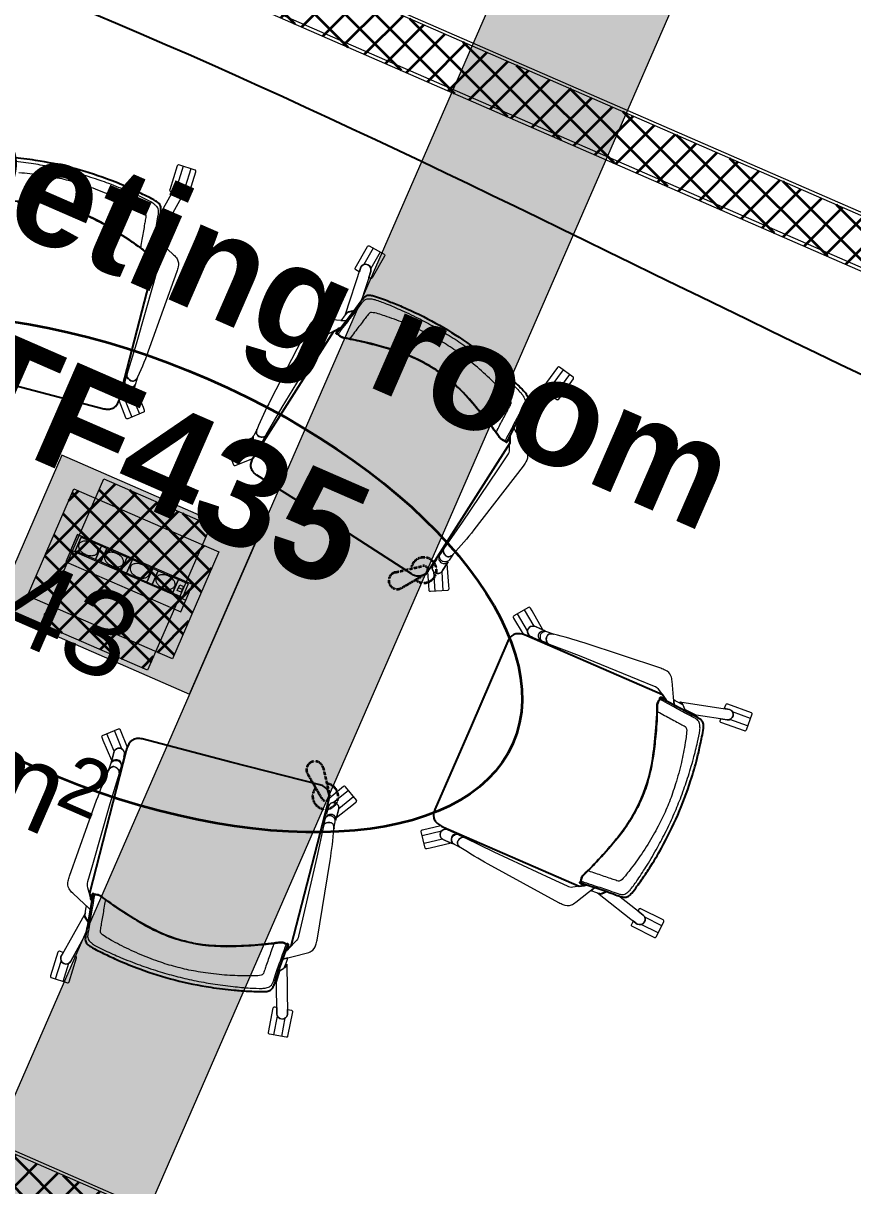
# Model space of a CAD drawing. Header units: millimetres. Extents: x -35034 to 431752, y -71616 to 25069.
# Drawn here: x 35730 to 37682, y -11807 to -9073 of the extents above; entities that cross this region are included whole.
import ezdxf
from ezdxf.enums import TextEntityAlignment as Align

# ---------------------------------------------------------------- set-up
doc = ezdxf.new("R2010")
doc.units = ezdxf.units.MM
doc.header["$MEASUREMENT"] = 0
doc.linetypes.add('DASHED2', pattern=[0.75, 0.5, -0.25])
for name, color, linetype, lineweight in [('A-35-M_FFE_Loose_SIEMENS P2_Pen_No__5', 7, 'Continuous', 25), ('A-35-M_FFE_Loose_SIEMENS P2_Pen_No__7', 7, 'Continuous', 35), ('A-35-M_FFE_Loose_SIEMENS P2_Pen_No__9', 7, 'Continuous', 13), ('A-95-H_Fill_Plan_FloorTrunking_Pen_No__1', 7, 'Continuous', 13), ('A-95-H_Fill_Plan_FloorTrunking_Pen_No__101', 252, 'Continuous', 15), ('A-95-P_Text_1_50_GA_Pen_No__85', 8, 'Continuous', 20), ('New_A-25-M_Wall_Int_Pen_No__1', 7, 'Continuous', 13), ('New_A-25-M_Wall_Int_Pen_No__155', 5, 'Continuous', 35), ('New_A-95-H_Fill_Plan_FloorTrunking_Pen_No__1', 7, 'Continuous', 13), ('New_A-95-H_Fill_Plan_FloorTrunking_Pen_No__155', 5, 'Continuous', 35), ('New_A-95-P_Text_1_50_GA_Pen_No__1', 7, 'Continuous', 13), ('New_A-95-P_Text_1_50_GA_Pen_No__155', 5, 'Continuous', 35), ('New_ArchiCAD Zone Stamps_Pen_No__6', 7, 'Continuous', 35)]:
    doc.layers.add(name, color=color, linetype=linetype, lineweight=lineweight)
doc.layers.add('New_A-25-M_Wall_Int', color=7, linetype='Continuous')
doc.layers.add('New_A-35-M_FFE-Zone', color=7, linetype='Continuous')
doc.layers.add('New_A-35-M_FFE-Zone_Pen_No__74', color=7, linetype='Continuous', lineweight=20, true_color=0x606060)
doc.styles.add('GENERATED_STYLE_2', font='')
doc.styles.add('GENERATED_STYLE_3', font='')
doc.styles.get('GENERATED_STYLE_2').set_extended_font_data('Arial', bold=True)
doc.styles.get('GENERATED_STYLE_3').set_extended_font_data('Arial')
doc.dimstyles.new('GENERATED_STYLE__3', dxfattribs={"dimtxt": 0.18, "dimasz": 182.4, "dimexe": 0.18, "dimexo": 0.0625, "dimgap": 0.09, "dimtad": 0, "dimtih": 1, "dimtoh": 1, "dimdec": 4, "dimzin": 0, "dimdsep": 46, "dimcen": 0.09, "dimadec": 0, "dimazin": 0, "dimtfac": 1, "dimtdec": 4, "dimtmove": 0, "dimatfit": 3, "dimldrblk": 'ARROWHEAD_5', "dimfxl": 1, "dimtolj": 1, "dimtzin": 0, "dimarcsym": 0})
pattern_1 = [(45, (0, 0), (-35.35534, 35.35534), []), (135, (0, 0), (35.35534, 35.35534), [])]

# ---------------------------------------------------------------- blocks, each defined once
blk = doc.blocks.new('Meeting room_INB 3243_23_3', base_point=(35902.3, -10572))
at = {"layer": 'New_A-35-M_FFE-Zone_Pen_No__74', "linetype": 'Continuous'}
for p, q in [((38501.3, -9996.1), (34473.6, -8239.8)), ((33394.3, -10714.7), (37422, -12471))]:
    blk.add_line(p, q, dxfattribs=at)
at = {"layer": 'New_ArchiCAD Zone Stamps_Pen_No__6'}
for tag, height, style, p in [('ROOM_NAME', 250, 'GENERATED_STYLE_2', (35331.4, -9126.7)), ('zoneNameLine2', 250, 'GENERATED_STYLE_2', (35143, -9558.8)), ('ROOM_NUMBER', 200, 'GENERATED_STYLE_3', (34954.6, -9979.5)), ('measuredAreaCode', 200, 'GENERATED_STYLE_3', (34797.6, -10339.6)), ('DUMMY_649', 200, 'GENERATED_STYLE_3', (35105, -10473.7)), ('DUMMY_650', 200, 'GENERATED_STYLE_3', (35575.6, -10678.9)), ('DUMMY_651', 133.3, 'GENERATED_STYLE_3', (35854.9, -10785.4))]:
    blk.add_attdef(tag, text='', height=height, rotation=336.4404, dxfattribs=dict(at, style=style)).set_placement(p, align=Align.TOP_LEFT)
blk = doc.blocks.new('Office North_INB 3242_25_3', base_point=(36860.3, -8081.5))
at = {"layer": 'New_A-35-M_FFE-Zone_Pen_No__74', "linetype": 'Continuous'}
blk.add_line((34521.1, -8130.7), (38548.8, -9886.9), dxfattribs=at)
at = {"layer": 'New_ArchiCAD Zone Stamps_Pen_No__6'}
for tag, height, style, p in [('ROOM_NAME', 250, 'GENERATED_STYLE_2', (36411.6, -6689.4)), ('zoneNameLine2', 250, 'GENERATED_STYLE_2', (36223.2, -7121.6)), ('ROOM_NUMBER', 200, 'GENERATED_STYLE_3', (36034.8, -7542.3)), ('measuredAreaCode', 200, 'GENERATED_STYLE_3', (35877.7, -7902.4)), ('DUMMY_649', 200, 'GENERATED_STYLE_3', (36185.1, -8036.4)), ('DUMMY_650', 200, 'GENERATED_STYLE_3', (36655.8, -8241.7)), ('DUMMY_651', 133.3, 'GENERATED_STYLE_3', (36935.1, -8348.2))]:
    blk.add_attdef(tag, text='', height=height, rotation=336.4404, dxfattribs=dict(at, style=style)).set_placement(p, align=Align.TOP_LEFT)
blk = doc.blocks.new('Wall_73_3', base_point=(38498.3, -10002.9))
at = {"layer": 'New_A-25-M_Wall_Int_Pen_No__155', "linetype": 'Continuous'}
h = blk.add_hatch(dxfattribs=at)
h.set_pattern_fill('Grid_5x5_Diagonal_0003', color=256, style=0, pattern_type=2)
h.set_pattern_definition(pattern_1)
h.paths.add_polyline_path([(34470.5, -8246.6), (38498.3, -10002.9), (38503.3, -9991.4), (38508.1, -9980.4), (38516.9, -9960.2), (38526.9, -9937.3), (38535.9, -9916.7), (38540.7, -9905.7), (38545.9, -9893.8), (34518.1, -8137.5), (34512.9, -8149.4), (34508.1, -8160.4), (34499.1, -8181), (34489.1, -8203.9), (34480.3, -8224.1), (34475.5, -8235.1)])
at = {"layer": 'New_A-25-M_Wall_Int_Pen_No__1', "linetype": 'Continuous', "flags": 128}
for points in [[(38545.9, -9893.8), (34518.1, -8137.5)], [(34470.5, -8246.6), (38498.3, -10002.9)]]:
    blk.add_lwpolyline(points, dxfattribs=at)
blk = doc.blocks.new('Wall_143_3', base_point=(33282.3, -10673.9))
at = {"layer": 'New_A-25-M_Wall_Int_Pen_No__155', "linetype": 'Continuous'}
h = blk.add_hatch(dxfattribs=at)
h.set_pattern_fill('Grid_5x5_Diagonal_0003', color=256, style=0, pattern_type=2)
h.set_pattern_definition(pattern_1)
h.paths.add_polyline_path([(33349, -10818.7), (33343.8, -10830.6), (37371.5, -12586.9), (37376.7, -12574.9), (37381.5, -12563.9), (37390.5, -12543.3), (37400.5, -12520.4), (37409.3, -12500.2), (37414.1, -12489.2), (37419, -12477.8), (33391.3, -10721.5), (33386.3, -10733), (33381.5, -10744), (33372.8, -10764.1), (33362.8, -10787), (33353.8, -10807.7)])
at = {"layer": 'New_A-25-M_Wall_Int_Pen_No__1', "linetype": 'Continuous', "flags": 128}
blk.add_lwpolyline([(37419, -12477.8), (33391.3, -10721.5)], dxfattribs=at)
blk = doc.blocks.new('ARROWHEAD_5')
at = {"color": 0, "linetype": 'Continuous', "lineweight": 0}
blk.add_line((0, 0), (-1, 0), dxfattribs=at)
blk.add_solid([(-1, 0.2679), (0, 0), (-1, -0.2679), (-1, 0.2679)], dxfattribs=at)

msp = doc.modelspace()

# ---------------------------------------------------------------- hatches: boundary and pattern name
at = {"layer": 'A-95-H_Fill_Plan_FloorTrunking_Pen_No__101', "linetype": 'Continuous', "lineweight": 0, "true_color": 0x727272}
for points in [[(35068.8, -14052.6), (34706.7, -13894.7), (37778.1, -6851), (38140.2, -7008.9)], [(36279.1, -10288.8), (35820.8, -10089), (35662.9, -10451), (36121.2, -10650.9)]]:
    msp.add_hatch(color=8, dxfattribs=at).paths.add_polyline_path(points)
at = {"layer": 'New_A-95-H_Fill_Plan_FloorTrunking_Pen_No__155', "linetype": 'Continuous'}
h = msp.add_hatch(dxfattribs=at)
h.set_pattern_fill('Grid_5x5_Diagonal_0003', color=256, style=0, pattern_type=2)
h.set_pattern_definition(pattern_1)
h.paths.add_polyline_path([(35771.4, -10485), (35919.9, -10144.2), (36171.1, -10253.7), (36022.5, -10594.5)])
at = {"layer": 'New_A-95-P_Text_1_50_GA_Pen_No__155', "linetype": 'Continuous'}
h = msp.add_hatch(dxfattribs=at)
h.set_pattern_fill('Grid_5x5_Diagonal_0003', color=256, style=0, pattern_type=2)
h.set_pattern_definition(pattern_1)
h.paths.add_polyline_path([(36081.2, -10567.6), (35740, -10419.2), (35849.3, -10167.9), (36190.2, -10316.2)])

# ---------------------------------------------------------------- linework, layer by layer
at = {"layer": 'A-35-M_FFE_Loose_SIEMENS P2_Pen_No__5', "linetype": 'Continuous', "flags": 128}
for points in [[(35715.7, -9492, -0.032708), (35778.1, -9495.5, -0.03481), (35820.2, -9503.7, -0.03481), (35861, -9516.9, -0.032708), (35917.3, -9544, -0.013226), (35957.3, -9568.1, -0.01685), (36006.4, -9601.7, 0.000557), (36017.6, -9609.9, 0.053494), (36020.8, -9611.8, 0.049201), (36025.6, -9613.4, 0.08929), (36032.8, -9613.7), (36033.8, -9614.4), (36035, -9615.4, 0.08669), (36035.6, -9615.7, 0.201115), (36036.4, -9615.6, 0.077633), (36036.8, -9615.4, 0.064332), (36037.1, -9615, 0.049328), (36038.1, -9612.9), (36041.4, -9604.7, 0.135228), (36038.9, -9599.8, 0.055714), (36039.6, -9600.8, -0.07777), (36040.4, -9602, -0.046442), (36041.4, -9604.7), (36038.4, -9612.2, -0.068414), (36037.2, -9614.7, -0.14086), (36037, -9614.9, -0.266682), (36036.9, -9614.9, -0.195423), (36036.8, -9614.7, -0.079161), (36036.8, -9612.5), (36037.4, -9608.5), (36047.4, -9548.9, -0.02709), (36051.4, -9528.4, 0.049327), (36053.8, -9511.9, 0.092841), (36053.7, -9504.8, 0.149282), (36049.7, -9497.2, 0.062714), (36041.7, -9491.1, 0.017544), (36023.9, -9481.5, 0.001836), (36007.3, -9473.3, 0.009371), (35977.3, -9459.3, 0.016068), (35926, -9438.6, 0.023358), (35843.6, -9412.9, 0.024216), (35759.1, -9395.5, 0.016068), (35704.2, -9388.9, 0.009371)], [(35711.5, -9924.8), (35920.1, -9979.5, 0.011293), (35925.5, -9980.4, 0.042313), (35930, -9980.7, 0.107436), (35940.9, -9978.2, 0.112722), (35948.5, -9972.1, 0.119167), (35957.6, -9952.6), (36044.6, -9615.7), (36041.4, -9604.5), (36038.1, -9613, 0.02453), (36037, -9615.2, -0.299826), (36036, -9615.8, -0.164644), (36035.2, -9615.5), (36032.8, -9613.7, -0.066557), (36025.6, -9613.4, -0.117992), (36017, -9609.5, 0.017493), (35982.2, -9584.5, 0.011779), (35924.7, -9548.1, 0.071772), (35820.2, -9503.7, 0.069523), (35707.3, -9492, 0.011779)]]:
    msp.add_lwpolyline(points, format="xyb", dxfattribs=at)
for points in [[(36746.4, -9805.6, -0.024216), (36816.7, -9855.5, -0.016068), (36859, -9891.1, -0.009371), (36883.2, -9913.7, -0.001836), (36896.5, -9926.6, -0.017544), (36910.5, -9941.3, -0.062714), (36916.1, -9949.6, -0.149282), (36917.6, -9958, -0.092841), (36915.5, -9964.8, -0.049327), (36908.1, -9979.7, 0.02709), (36897.9, -9997.9), (36870, -10051.5), (36868.2, -10055.2, 0.079161), (36867.4, -10057.3, 0.195423), (36867.5, -10057.5, 0.266682), (36867.6, -10057.5, 0.14086), (36867.8, -10057.4, 0.068414), (36869.7, -10055.4), (36875, -10049.2, 0.046442), (36874.9, -10046.3, 0.07777), (36874.5, -10044.9, -0.055714), (36874.1, -10043.7, -0.135228), (36875, -10049.2), (36869.3, -10055.9, -0.049328), (36867.7, -10057.6, -0.064332), (36867.3, -10057.9, -0.077633), (36866.8, -10058.1, -0.201115), (36866, -10057.9, -0.08669), (36865.6, -10057.4), (36864.7, -10056.1), (36864, -10055.1, -0.08929), (36857.3, -10052.5, -0.049201), (36853.2, -10049.5, -0.053494), (36850.7, -10046.8, -0.000557), (36842.6, -10035.5, 0.01685), (36806.4, -9988.3, 0.013226), (36775.7, -9953, 0.032708), (36730.6, -9909.8, 0.03481), (36695.9, -9884.6, 0.03481), (36658.4, -9863.8, 0.032708), (36600.3, -9841.1, 0.013226), (36555.4, -9828.2, 0.01685), (36497.3, -9815.2, -0.000557), (36483.7, -9812.6, -0.053494), (36480.1, -9811.5, -0.049201), (36475.7, -9809.1, -0.08929), (36470.6, -9804.1), (36469.3, -9803.8), (36467.8, -9803.6, -0.08669), (36467.2, -9803.4, -0.201115), (36466.6, -9802.7, -0.077633), (36466.6, -9802.3, -0.064332), (36466.6, -9801.8, -0.049328), (36467.5, -9799.6), (36471.3, -9791.6, -0.135228), (36476.6, -9790.1, -0.055714), (36475.3, -9790.3, 0.07777), (36473.9, -9790.5, 0.046442), (36471.3, -9791.6), (36467.8, -9799, 0.068414), (36466.8, -9801.6, 0.14086), (36466.8, -9801.9, 0.266682), (36466.9, -9801.9, 0.195423), (36467.1, -9801.9, 0.079161), (36468.7, -9800.3), (36471.2, -9797.2), (36508, -9749.2, 0.02709), (36520.3, -9732.3, -0.049327), (36530.7, -9719.3, -0.092841), (36535.9, -9714.5, -0.149282), (36544.2, -9712.3, -0.062714), (36554.1, -9714, -0.017544), (36573.3, -9720.4, -0.001836), (36590.6, -9727, -0.009371), (36621.3, -9739.5, -0.016068), (36671.4, -9762.8, -0.023358)], [(36695.9, -9884.6, -0.069523), (36781.5, -9959.2, -0.011779), (36824.9, -10011.6, -0.017493), (36850.3, -10046.2, 0.117992), (36857.3, -10052.5, 0.066588), (36864, -10055.1), (36865.7, -10057.6, 0.164644), (36866.4, -10058.1, 0.299826), (36867.5, -10057.8, -0.02453), (36869.2, -10056.1), (36875, -10049), (36874.6, -10060.6), (36687.4, -10354, -0.119167), (36672.7, -10369.7, -0.112722), (36663.6, -10373.1, -0.107436), (36652.4, -10372.2, -0.042313), (36648.3, -10370.5, -0.011293), (36643.4, -10367.9), (36462.1, -10251.2), (36279.8, -10135.9, -0.011293), (36275.4, -10132.6, -0.042313), (36272.2, -10129.6, -0.107436), (36266.6, -10119.8, -0.112722), (36265.8, -10110.2, -0.119167), (36273.9, -10090.2), (36461, -9796.8), (36471.4, -9791.6), (36467.4, -9799.8, -0.02453), (36466.6, -9802, 0.299826), (36466.8, -9803.2, 0.164644), (36467.6, -9803.6), (36470.6, -9804.1, 0.066557), (36475.7, -9809.1, 0.117992), (36484.4, -9812.8, -0.017493), (36526.5, -9821.2, -0.011779), (36592.3, -9838.5, -0.071772)], [(37183.8, -10897.8, 0.069523), (37213.1, -10788.1, 0.011779), (37219.8, -10720.4, 0.017493), (37221.6, -10677.6, -0.117992), (37223.8, -10668.4, -0.066588), (37228, -10662.5), (37228, -10659.5, -0.164644), (37228.3, -10658.7, -0.299826), (37229.4, -10658.3, 0.02453), (37231.7, -10658.7), (37240.5, -10661.4), (37233.7, -10652), (36914.6, -10513.2, 0.119167), (36893.6, -10508.4, 0.112722), (36884.1, -10510.7, 0.107436), (36875.4, -10517.7, 0.042313), (36872.9, -10521.4, 0.011293), (36870.3, -10526.2), (36785, -10724.3), (36698.3, -10921.7, 0.011293), (36696.5, -10927, 0.042313), (36695.5, -10931.3, 0.107436), (36696.3, -10942.5, 0.112722), (36701.1, -10950.9, 0.119167), (36718.9, -10963), (37038, -11101.8), (37049.5, -11100.4), (37041.7, -11095.8, 0.02453), (37039.7, -11094.4, -0.299826), (37039.2, -11093.3, -0.164644), (37039.7, -11092.6), (37041.9, -11090.5, -0.066557), (37043.3, -11083.4, -0.117992), (37048.5, -11075.5, 0.017493), (37078.7, -11045, 0.011779), (37123.6, -10994, 0.071772)], [(37269.8, -10935.2, 0.024216), (37300.2, -10854.4, 0.016068), (37315.5, -10801.3, 0.009371), (37322.9, -10769, 0.001836), (37326.7, -10750.9, 0.017544), (37330.1, -10730.9, 0.062714), (37330.1, -10720.9, 0.149282), (37326.7, -10713, 0.092841), (37321.1, -10708.6, 0.049327), (37306.6, -10700.4, -0.02709), (37288, -10690.9), (37234.9, -10662.1), (37231.4, -10660.1, -0.079161), (37229.6, -10658.7, -0.195423), (37229.5, -10658.6, -0.266682), (37229.6, -10658.5, -0.14086), (37229.8, -10658.4, -0.068414), (37232.6, -10659), (37240.4, -10661.3, -0.046442), (37241.9, -10663.7, -0.07777), (37242.4, -10665.1, 0.055714), (37242.7, -10666.3, 0.135228), (37240.4, -10661.3), (37231.9, -10658.8, 0.049328), (37229.6, -10658.3, 0.064332), (37229.1, -10658.3, 0.077633), (37228.7, -10658.4, 0.201115), (37228.1, -10659.1, 0.08669), (37228, -10659.7), (37228, -10661.2), (37228, -10662.5, 0.08929), (37223.8, -10668.4, 0.049201), (37222.1, -10673.1, 0.053494), (37221.6, -10676.8, 0.000557), (37221.2, -10690.7, -0.01685), (37217.5, -10750.1, -0.013226), (37211.8, -10796.4, -0.032708), (37198.5, -10857.5, -0.03481), (37183.8, -10897.8, -0.03481), (37164.4, -10936, -0.032708), (37128.8, -10987.3, -0.013226), (37098.8, -11023.1, -0.01685), (37057.8, -11066.3, 0.000557), (37048, -11076.1, 0.053494), (37045.6, -11078.9, 0.049201), (37043.3, -11083.4, 0.08929), (37041.9, -11090.5), (37040.9, -11091.4), (37039.8, -11092.4, 0.08669), (37039.4, -11092.9, 0.201115), (37039.3, -11093.8, 0.077633), (37039.5, -11094.2, 0.064332), (37039.9, -11094.6, 0.049328), (37041.8, -11095.9), (37049.4, -11100.4, 0.135228), (37054.7, -11098.6, 0.055714), (37053.5, -11099.2, -0.07777), (37052.2, -11099.8, -0.046442), (37049.4, -11100.4), (37042.4, -11096.2, -0.068414), (37040.1, -11094.6, -0.14086), (37040, -11094.4, -0.266682), (37040, -11094.3, -0.195423), (37040.2, -11094.2, -0.079161), (37042.4, -11094.6), (37046.3, -11095.8), (37103.6, -11115, -0.02709), (37123.2, -11122.2, 0.049327), (37139.1, -11127.2, 0.092841), (37146.1, -11128.2, 0.149282), (37154.2, -11125.4, 0.062714), (37161.5, -11118.5, 0.017544), (37173.8, -11102.4, 0.001836), (37184.5, -11087.3, 0.009371), (37203, -11059.8, 0.016068), (37231.5, -11012.5, 0.023358)], [(36110.1, -11231.7, 0.069523), (36222.9, -11243.4, 0.011779), (36290.8, -11239.4, 0.017493), (36333.4, -11234.4, -0.117992), (36342.9, -11235.2, -0.066588), (36349.3, -11238.4), (36352.3, -11237.9, -0.164644), (36353.2, -11238.1, -0.299826), (36353.7, -11239.1, 0.02453), (36353.6, -11241.5), (36352.4, -11250.5), (36360.6, -11242.3), (36447.6, -10905.4, 0.119167), (36449, -10883.9, 0.112722), (36445.3, -10875, 0.107436), (36437, -10867.4, 0.042313), (36433, -10865.6, 0.011293), (36427.8, -10863.7), (36218.8, -10810.6), (36010.2, -10755.9, 0.011293), (36004.7, -10755, 0.042313), (36000.3, -10754.7, 0.107436), (35989.4, -10757.3, 0.112722), (35981.8, -10763.3, 0.119167), (35972.6, -10782.8), (35885.6, -11119.7), (35888.9, -11130.9), (35892.2, -11122.4, 0.02453), (35893.3, -11120.2, -0.299826), (35894.2, -11119.6, -0.164644), (35895, -11119.9), (35897.4, -11121.7, -0.066557), (35904.6, -11122.1, -0.117992), (35913.3, -11125.9, 0.017493), (35948.1, -11151, 0.011779), (36005.6, -11187.3, 0.071772)], [(36086.6, -11322.5, 0.024216), (36171.2, -11339.9, 0.016068), (36226, -11346.6, 0.009371), (36259, -11348.9, 0.001836), (36277.5, -11349.8, 0.017544), (36297.8, -11349.9, 0.062714), (36307.7, -11348.4, 0.149282), (36314.9, -11343.8, 0.092841), (36318.4, -11337.6, 0.049327), (36324.3, -11322, -0.02709), (36330.7, -11302.2), (36350.8, -11245.2), (36352.3, -11241.4, -0.079161), (36353.3, -11239.4, -0.195423), (36353.5, -11239.3, -0.266682), (36353.5, -11239.3, -0.14086), (36353.6, -11239.6, -0.068414), (36353.5, -11242.4), (36352.5, -11250.4, -0.046442), (36350.3, -11252.3, -0.07777), (36349, -11253, 0.055714), (36347.9, -11253.5, 0.135228), (36352.5, -11250.4), (36353.6, -11241.7, 0.049328), (36353.7, -11239.4, 0.064332), (36353.6, -11238.8, 0.077633), (36353.5, -11238.4, 0.201115), (36352.7, -11238, 0.08669), (36352.1, -11238), (36350.6, -11238.2), (36349.3, -11238.4, 0.08929), (36342.9, -11235.2, 0.049201), (36337.9, -11234.3, 0.053494), (36334.2, -11234.3, 0.000557), (36320.4, -11236.1, -0.01685), (36261.2, -11241.8, -0.013226), (36214.5, -11243.4, -0.032708), (36152.2, -11239.9, -0.03481), (36110, -11231.7, -0.03481), (36069.2, -11218.5, -0.032708), (36013, -11191.4, -0.013226), (35972.9, -11167.4, -0.01685), (35923.8, -11133.7, 0.000557), (35912.6, -11125.5, 0.053494), (35909.4, -11123.7, 0.049201), (35904.6, -11122.1, 0.08929), (35897.4, -11121.7), (35896.4, -11121), (35895.2, -11120, 0.08669), (35894.6, -11119.7, 0.201115), (35893.8, -11119.8, 0.077633), (35893.4, -11120, 0.064332), (35893.1, -11120.4, 0.049328), (35892.1, -11122.5), (35888.8, -11130.7, 0.135228), (35891.4, -11135.7, 0.055714), (35890.6, -11134.6, -0.07777), (35889.8, -11133.5, -0.046442), (35888.8, -11130.7), (35891.9, -11123.2, -0.068414), (35893.1, -11120.7, -0.14086), (35893.3, -11120.5, -0.266682), (35893.4, -11120.5, -0.195423), (35893.5, -11120.7, -0.079161), (35893.4, -11122.9), (35892.8, -11126.9), (35882.9, -11186.6, -0.02709), (35878.9, -11207, 0.049327), (35876.4, -11223.5, 0.092841), (35876.5, -11230.6, 0.149282), (35880.6, -11238.2, 0.062714), (35888.5, -11244.3, 0.017544), (35906.4, -11253.9, 0.001836), (35923, -11262.1, 0.009371), (35953, -11276.1, 0.016068), (36004.2, -11296.8, 0.023358)]]:
    msp.add_lwpolyline(points, format="xyb", close=True, dxfattribs=at)
at = {"layer": 'A-35-M_FFE_Loose_SIEMENS P2_Pen_No__7', "linetype": 'DASHED2'}
for p, q in [((36605.5, -10364.1), (36670, -10349.3)), ((36619.9, -10400.9), (36677.3, -10367.7)), ((36435.9, -10824.1), (36450.7, -10888.7)), ((36399.1, -10838.6), (36432.3, -10895.9))]:
    msp.add_line(p, q, dxfattribs=at)
for centre, radius, start, end in [((36672.3, -10359), 30, 229.5491, 173.4393), ((36672.3, -10359), 10, 300.0778, 102.9105), ((36609.9, -10383.6), 20, 102.9105, 300.0778), ((36416.4, -10828.6), 20, 12.9105, 210.0778), ((36440.9, -10890.9), 30, 139.5491, 83.4393), ((36440.9, -10890.9), 10, 210.0778, 12.9105)]:
    msp.add_arc(centre, radius, start, end, dxfattribs=at)
at = {"layer": 'A-35-M_FFE_Loose_SIEMENS P2_Pen_No__7', "linetype": 'Continuous'}
msp.add_ellipse((35965.1, -10367.7), major_axis=(917, -398.8), ratio=0.5, dxfattribs=at)
at = {"layer": 'A-35-M_FFE_Loose_SIEMENS P2_Pen_No__9', "linetype": 'Continuous'}
for p, q in [((36106.2, -9409.4), (36092.7, -9452.1)), ((36124.2, -9415.1), (36110.8, -9457.3)), ((36553.5, -9601.8), (36531.7, -9640.4)), ((36569.9, -9611.1), (36547.9, -9650.1)), ((36999.9, -9887.7), (36973.5, -9923.9)), ((37015.1, -9898.8), (36989.1, -9934.6)), ((36080.5, -10415.5), (35874.2, -10325.8)), ((36104.5, -10404.2), (36095.4, -10400.2)), ((37434.2, -10725.4), (37392.1, -10710.1)), ((37440.6, -10707.7), (37399, -10692.5)), ((37232.1, -11195), (37192.1, -11175)), ((37223.6, -11211.9), (37184, -11192.1)), ((35806.1, -11320.3), (35819.4, -11278.1)), ((35824.1, -11326), (35837.6, -11283.3)), ((36319.5, -11451.9), (36328, -11408)), ((36338.1, -11455.5), (36346.5, -11412))]:
    msp.add_line(p, q, dxfattribs=at)
at = {"layer": 'A-35-M_FFE_Loose_SIEMENS P2_Pen_No__9', "linetype": 'Continuous', "flags": 128}
for points in [[(36032.8, -9613.7, -0.172835), (36032.7, -9613.5, -0.029065), (36032.7, -9613.1, -0.028333), (36032.8, -9611.6, -0.004116), (36033.2, -9608.8, -0.006979), (36033.7, -9606.1, 0.006601), (36037.8, -9581.9, -0.005565), (36044.1, -9543.5, -0.006061), (36048, -9523, 0.052886), (36048.7, -9515.3, 0.072565), (36047.8, -9509.5, 0.118748), (36045, -9504.9, 0.009096), (36040.6, -9500.5, 0.060387), (36033.1, -9495, 0.021653), (36008, -9482, 0.008324), (35971.2, -9465.8, 0.012117), (35926.1, -9448.1, 0.005624), (35906.2, -9441.1, 0.00647), (35883.2, -9433.6, 0.012425), (35841.4, -9421.7, 0.012425), (35799, -9411.8, 0.00647), (35775.3, -9407.3, 0.005624), (35754.4, -9403.8, 0.012117), (35706.4, -9397.4, 0.008324)], [(35720.1, -9424, -0.019355), (35771.3, -9429.4, -0.009359), (35794.6, -9433.2, -0.023709), (35836, -9442.3, -0.023709), (35876.7, -9454.4, -0.009359), (35899, -9462.3, -0.019355), (35946.4, -9482.4, -0.013331), (35989.2, -9504.1, -0.007617), (36003.4, -9511.9, -0.062927), (36016.3, -9521.4, -0.111008), (36018.4, -9524.9, -0.067552), (36018.6, -9527.1, -0.043839), (36017.7, -9533, 0.001817), (36015.6, -9545, -0.000154), (36010.1, -9577.5, -0.000048), (36007.1, -9595.1, 0.022338), (36006.3, -9600.7, 0.096148), (36006.4, -9601.7, -0.029977), (36007.5, -9602.5)], [(36470.6, -9804.1, 0.172835), (36470.7, -9804, 0.029065), (36471, -9803.8, 0.028333), (36472.1, -9802.6, 0.004116), (36473.8, -9800.4, 0.006979), (36475.5, -9798.2, -0.006601), (36490.4, -9778.8, 0.005565), (36514.1, -9748, 0.006061), (36526.5, -9731.1, -0.052886), (36531.6, -9725.4, -0.072565), (36536.5, -9722.1, -0.118748), (36541.8, -9720.9, -0.009096), (36548.1, -9721.2, -0.060387), (36557.2, -9722.9, -0.021653), (36583.7, -9732.4, -0.008324), (36620.7, -9748.3, -0.012117), (36664.4, -9769.2, -0.005624), (36683.1, -9779, -0.00647), (36704.3, -9790.7, -0.012425), (36741.5, -9813.2, -0.012425), (36777.6, -9837.5, -0.00647), (36797.1, -9851.7, -0.005624), (36813.9, -9864.6, -0.012117), (36851.2, -9895.4, -0.008324), (36881.2, -9922.2, -0.021653), (36901.1, -9942.3, -0.060387), (36906.4, -9949.8, -0.009096), (36909.3, -9955.4, -0.118748), (36910.5, -9960.7, -0.072565), (36909.6, -9966.5, -0.052886), (36906.5, -9973.6, 0.006061), (36896.5, -9991.9, 0.005565), (36878.5, -10026.4, -0.006601), (36867.2, -10048.1, 0.006979), (36865.9, -10050.6, 0.004116), (36864.7, -10053.1, 0.028333), (36864.1, -10054.5, 0.029065), (36864, -10054.9, 0.172835), (36864, -10055.1)], [(36843.4, -10036.6, 0.029977), (36842.6, -10035.5, -0.096148), (36842.8, -10034.6, -0.022338), (36845.3, -10029.5, 0.000048), (36853.6, -10013.7, 0.000154), (36869, -9984.5, -0.001817), (36874.6, -9973.7, 0.043839), (36877.3, -9968.3, 0.067552), (36877.8, -9966.2, 0.111008), (36877, -9962.2, 0.062927), (36867.5, -9949.2, 0.007617), (36856.5, -9937.3, 0.013331), (36822.5, -9903.4, 0.019355), (36783.7, -9869.7, 0.009359), (36765, -9855.2, 0.023709), (36730, -9831.2, 0.023709), (36693.5, -9809.6, 0.009359), (36672.5, -9798.8, 0.019355), (36625.5, -9777.7, 0.013331), (36580.5, -9761.2, 0.007617), (36565, -9756.2, 0.062927), (36549.3, -9753.2, 0.111008), (36545.3, -9754.1, 0.067552), (36543.6, -9755.4, 0.043839), (36539.8, -9760.1, -0.001817), (36532.5, -9769.8, 0.000154), (36512.4, -9796, 0.000048), (36501.6, -9810.2, -0.022338), (36498, -9814.6, -0.096148), (36497.3, -9815.2, 0.029977), (36496, -9814.9)], [(37041.9, -11090.5, -0.172835), (37042.1, -11090.4, -0.029065), (37042.4, -11090.5, -0.028333), (37043.9, -11090.8, -0.004116), (37046.6, -11091.7, -0.006979), (37049.2, -11092.6, 0.006601), (37072.5, -11100.3, -0.005565), (37109.3, -11112.6, -0.006061), (37129, -11119.7, 0.052886), (37136.5, -11121.6, 0.072565), (37142.4, -11121.6, 0.118748), (37147.4, -11119.6, 0.009096), (37152.4, -11115.9, 0.060387), (37159, -11109.4, 0.021653), (37175.8, -11086.7, 0.008324), (37197.6, -11052.8, 0.012117), (37222.1, -11011.1, 0.005624), (37232.2, -10992.5, 0.00647), (37243.2, -10971, 0.012425), (37261.5, -10931.5, 0.012425), (37277.9, -10891.3, 0.00647), (37286.1, -10868.5, 0.005624), (37292.9, -10848.5, 0.012117), (37306.6, -10802.1, 0.008324), (37316.5, -10763.1, 0.021653), (37321.8, -10735.3, 0.060387), (37322, -10726.1, 0.009096), (37321.3, -10719.9, 0.118748), (37319.3, -10714.8, 0.072565), (37315.3, -10710.5, 0.052886), (37308.8, -10706.3, -0.006061), (37290.2, -10696.8, -0.005565), (37256.1, -10678.2, 0.006601), (37234.6, -10666.5, -0.006979), (37232.1, -10665.1, -0.004116), (37229.7, -10663.8, -0.028333), (37228.4, -10662.9, -0.029065), (37228.1, -10662.7, -0.172835), (37228, -10662.5)], [(37221.2, -10689.4, -0.029977), (37221.2, -10690.7, 0.096148), (37221.9, -10691.3, 0.022338), (37226.8, -10694.1, -0.000048), (37242.5, -10702.6, -0.000154), (37271.6, -10718.3, 0.001817), (37282.3, -10724.1, -0.043839), (37287.5, -10727, -0.067552), (37289, -10728.5, -0.111008), (37290.6, -10732.3, -0.062927), (37290, -10748.3, -0.007617), (37287.6, -10764.3, -0.013331), (37278.3, -10811.4, -0.019355), (37264.9, -10861.2, -0.009359), (37257.5, -10883.6, -0.023709), (37242, -10923, -0.023709), (37223.7, -10961.3, -0.009359), (37212.3, -10982, -0.019355), (37185.1, -11025.7, -0.013331), (37157, -11064.6, -0.007617), (37146.9, -11077.4, -0.062927), (37135.6, -11088.7, -0.111008), (37131.8, -11090.1, -0.067552), (37129.6, -11090.1, -0.043839), (37123.9, -11088.2, 0.001817), (37112.4, -11084.3, -0.000154), (37081.1, -11073.7, -0.000048), (37064.2, -11068, 0.022338), (37058.8, -11066.4, 0.096148), (37057.8, -11066.3, -0.029977), (37056.9, -11067.2)], [(35897.4, -11121.7, -0.172835), (35897.5, -11121.9, -0.029065), (35897.5, -11122.3, -0.028333), (35897.4, -11123.8, -0.004116), (35897, -11126.6, -0.006979), (35896.5, -11129.4, 0.006601), (35892.5, -11153.5, -0.005565), (35886.2, -11191.9, -0.006061), (35882.3, -11212.4, 0.052886), (35881.5, -11220.1, 0.072565), (35882.5, -11225.9, 0.118748), (35885.2, -11230.6, 0.009096), (35889.7, -11234.9, 0.060387), (35897.1, -11240.5, 0.021653), (35922.2, -11253.4, 0.008324), (35959.1, -11269.6, 0.012117), (36004.1, -11287.3, 0.005624), (36024, -11294.3, 0.00647), (36047, -11301.8, 0.012425), (36088.9, -11313.7, 0.012425), (36131.2, -11323.6, 0.00647), (36155, -11328.2, 0.005624), (36175.8, -11331.7, 0.012117), (36223.8, -11338, 0.008324), (36263.9, -11341.6, 0.021653), (36292.1, -11342.4, 0.060387), (36301.3, -11341.2, 0.009096), (36307.3, -11339.5, 0.118748), (36312, -11336.8, 0.072565), (36315.6, -11332.1, 0.052886), (36318.7, -11325.1, -0.006061), (36325.2, -11305.2, -0.005565), (36338.3, -11268.6, 0.006601), (36346.4, -11245.5, -0.006979), (36347.4, -11242.8, -0.004116), (36348.3, -11240.3, -0.028333), (36349, -11238.8, -0.029065), (36349.2, -11238.5, -0.172835), (36349.3, -11238.4)], [(36321.7, -11235.9, -0.029977), (36320.4, -11236.1, 0.096148), (36319.9, -11236.9, 0.022338), (36317.9, -11242.2, -0.000048), (36312, -11259, -0.000154), (36301.1, -11290.2, 0.001817), (36297.1, -11301.7, -0.043839), (36295, -11307.3, -0.067552), (36293.7, -11309, -0.111008), (36290.2, -11311.2, -0.062927), (36274.3, -11313.2, -0.007617), (36258.1, -11313.2, -0.013331), (36210.1, -11311.5, -0.019355), (36158.9, -11306, -0.009359), (36135.6, -11302.2, -0.023709), (36094.2, -11293.1, -0.023709), (36053.5, -11281, -0.009359), (36031.3, -11273.1, -0.019355), (35983.9, -11253, -0.013331), (35941, -11231.4, -0.007617), (35926.9, -11223.5, -0.062927), (35913.9, -11214, -0.111008), (35911.9, -11210.5, -0.067552), (35911.6, -11208.3, -0.043839), (35912.5, -11202.4, 0.001817), (35914.6, -11190.4, -0.000154), (35920.1, -11157.9, -0.000048), (35923.1, -11140.3, 0.022338), (35923.9, -11134.7, 0.096148), (35923.8, -11133.7, -0.029977), (35922.8, -11132.9)]]:
    msp.add_lwpolyline(points, format="xyb", dxfattribs=at)
for points in [[(36106.1, -9477.6), (36114.7, -9480.3, 0.435017), (36118.6, -9478.1), (36136.3, -9422.1, 0.414214), (36134.3, -9418.3), (36096.2, -9406.3, 0.414214), (36092.4, -9408.2), (36074.6, -9464.5, 0.414214), (36076.6, -9468.2), (36081.2, -9469.7), (36088.4, -9456.6, -0.917674), (36111.3, -9466.8), (36105.6, -9477.2)], [(36053.9, -9570.3), (36111.3, -9466.8, 0.92197), (36088.4, -9456.7), (36052.6, -9521.1), (36046.9, -9550.4), (36053.9, -9561.5, -0.207366), (36054.5, -9565.3), (36054, -9569.5)], [(36042.4, -9578.5), (36083.8, -9617.2, -0.081341), (36092.1, -9627.3, -0.203002), (36094.4, -9645.8, 0.007358), (36091.5, -9656.9), (36027.4, -9835.6, -0.018845), (35999.3, -9905.1, -0.093152), (35994.7, -9911.6, -0.300736), (35983.9, -9913.8, -0.150564), (35975.5, -9906.9, -0.24245), (35974.7, -9898.5), (35996.4, -9826.8), (36037.2, -9683.5), (36048.6, -9643.4, 0.198938), (36048.8, -9630.2), (36042.5, -9608.6), (36040.5, -9602, 0.153101), (36038.9, -9599.8, 0.000314)], [(36520.1, -9657.6), (36512.3, -9653.2, -0.435017), (36511.2, -9648.9), (36540.1, -9597.7, -0.414214), (36544.2, -9596.6), (36579.1, -9616.3, -0.414214), (36580.2, -9620.4), (36551.2, -9671.7, -0.414214), (36547.1, -9672.9), (36542.9, -9670.5), (36547.5, -9656.3, 0.917674), (36524.4, -9646.5), (36520.8, -9657.7)], [(36487.8, -9759.1), (36524.4, -9646.5, -0.92197), (36547.5, -9656.4), (36524.7, -9726.4), (36507.2, -9750.6), (36494.3, -9753, 0.207366), (36491.1, -9755.2), (36488.4, -9758.4)], [(36489.7, -9773.1), (36433.2, -9769.2, 0.081341), (36420.1, -9770, 0.203002), (36405, -9780.9, -0.007358), (36398.9, -9790.6), (36311.9, -9959.3, 0.018845), (36280.2, -10027.3, 0.093152), (36278.5, -10035.1, 0.300736), (36284.4, -10044.5, 0.150564), (36295.1, -10045.9, 0.24245), (36301.9, -10040.8), (36339.4, -9976), (36416.5, -9848.5), (36438, -9812.8, -0.198938), (36447.5, -9803.6), (36467.6, -9793.5), (36473.8, -9790.5, -0.153101), (36476.6, -9790.1, -0.000314)], [(36978.2, -9952.3), (36985.5, -9957.6, 0.435017), (36989.8, -9956.8), (37024.4, -9909.3, 0.414214), (37023.7, -9905.1), (36991.4, -9881.5, 0.414214), (36987.2, -9882.2), (36952.5, -9929.9, 0.414214), (36953.1, -9934.1), (36957, -9936.9), (36968.1, -9926.8, -0.917674), (36986.5, -9943.8), (36977.8, -9951.8)], [(35993.5, -9923.1), (35986.6, -9949.8, -0.898737), (35962.1, -9943.5), (35966.9, -9924.9), (35965.1, -9923.6), (35970.9, -9900.6), (35973.4, -9902.4), (35969.4, -9915.1, 0.418822), (35978.9, -9930.7, 0.336613), (35993.4, -9923.1, 0.09455)], [(35999.2, -9905.2), (35994, -9921, -0.20576), (35988.4, -9927.3, -0.103527), (35981.8, -9928.9, -0.163663), (35975.5, -9927, -0.143284), (35969.7, -9919.6, -0.17954), (35969.6, -9914.7, 0.015555), (35974.3, -9899.5, 0.189726), (35975.1, -9906.2, 0.224162), (35987.1, -9914.5, 0.212827), (35994.7, -9911.6, 0.0772), (35998.9, -9906, 0.056611)], [(35992, -9928.9), (36011.9, -9976), (36014.6, -9983.2, -0.132625), (36014.8, -9985.8, -0.251078), (36013.4, -9987.7), (35976.1, -10003, -0.460931), (35971.8, -10000.8), (35955.5, -9959.9), (35961.4, -9939), (35963.5, -9937.9), (35962.1, -9943.5, 0.132464), (35962.2, -9947.7, 0.419806), (35977.3, -9957.8, 0.171359), (35984.5, -9953.5, 0.126551), (35987.3, -9947.5)], [(36899.3, -10023.7), (36986.5, -9943.8, 0.92197), (36968, -9926.9), (36913.6, -9976.7), (36898.9, -10002.6), (36902.1, -10015.4, -0.207366), (36901.4, -10019.1), (36899.6, -10023)], [(36280.2, -10027.4), (36272.2, -10042, 0.20576), (36271.4, -10050.4, 0.103527), (36274.8, -10056.3, 0.163663), (36280.5, -10059.6, 0.143284), (36289.8, -10058.8, 0.17954), (36293.4, -10055.6, -0.015555), (36301.3, -10041.7, -0.189726), (36295.9, -10045.7, -0.224162), (36281.7, -10042.6, -0.212827), (36278.5, -10035.1, -0.0772), (36279.8, -10028.2, -0.056611)], [(36884, -10024.6), (36911.4, -10074.3, -0.081341), (36916.1, -10086.4, -0.203002), (36912.6, -10104.7, 0.007358), (36906.4, -10114.3), (36790.1, -10264.3, -0.018845), (36741.8, -10321.7, -0.093152), (36735.4, -10326.5, -0.300736), (36724.4, -10325.2, -0.150564), (36718.6, -10316.1, -0.24245), (36720.4, -10307.8), (36763.3, -10246.4), (36846.5, -10122.8), (36869.8, -10088.2, 0.198938), (36874.1, -10075.7), (36874.8, -10053.2), (36874.9, -10046.4, 0.153101), (36874.1, -10043.7, 0.000314)], [(36267.8, -10048.9), (36219.7, -10066.4), (36212.7, -10069.3, 0.132625), (36210.6, -10071, 0.251078), (36210.2, -10073.3), (36224.4, -10111, 0.460931), (36228.9, -10112.6), (36270, -10096.7), (36281.3, -10078.1), (36280.6, -10075.8), (36277.4, -10080.7, -0.132464), (36274.3, -10083.5, -0.419806), (36256.7, -10079.3, -0.171359), (36254.9, -10071.1, -0.126551), (36257.4, -10065)], [(36271.1, -10043.8), (36256.2, -10067.1, 0.898737), (36277.4, -10080.7), (36287.8, -10064.5), (36290, -10064.9), (36302.8, -10045), (36299.8, -10044.4), (36293.3, -10056, -0.418822), (36275.4, -10059.6, -0.336613), (36271, -10043.9, -0.09455)], [(35905.1, -10317.4, 0.138798), (35905.8, -10312, 0.107082), (35903.2, -10304.9, 0.080305), (35897.7, -10298.8, 0.068078), (35889.3, -10293.6, 0.068078), (35879.7, -10291, 0.080305), (35871.5, -10291.1, 0.107082), (35864.5, -10294, 0.138798), (35861.1, -10298.3, 0.138798), (35860.3, -10303.7, 0.107082), (35863, -10310.8, 0.080305), (35868.5, -10316.9, 0.068078), (35876.9, -10322.1, 0.068078), (35886.4, -10324.7, 0.080305), (35894.6, -10324.6, 0.107082), (35901.6, -10321.6, 0.138798)], [(35965.6, -10343.7, 0.138798), (35966.3, -10338.3, 0.107082), (35963.7, -10331.2, 0.080305), (35958.2, -10325.1, 0.068078), (35949.8, -10320, 0.068078), (35940.3, -10317.3, 0.080305), (35932, -10317.5, 0.107082), (35925.1, -10320.4, 0.138798), (35921.6, -10324.6, 0.138798), (35920.9, -10330, 0.107082), (35923.5, -10337.1, 0.080305), (35929, -10343.2, 0.068078), (35937.4, -10348.4, 0.068078), (35946.9, -10351.1, 0.080305), (35955.2, -10350.9, 0.107082), (35962.2, -10348, 0.138798)], [(36730, -10339.1), (36715, -10362.3, -0.898737), (36693.8, -10348.5), (36704.2, -10332.4), (36702.9, -10330.6), (36715.8, -10310.7), (36717.5, -10313.1), (36709.7, -10323.9, 0.418822), (36713.8, -10341.7, 0.336613), (36730, -10339.1, 0.09455)], [(36741.7, -10321.8), (36731.8, -10335.2, -0.20576), (36724.6, -10339.5, -0.103527), (36717.7, -10338.9, -0.163663), (36712.4, -10335.1, -0.143284), (36709.2, -10326.3, -0.17954), (36710.6, -10321.7, 0.015555), (36719.8, -10308.7, 0.189726), (36718.5, -10315.3, 0.224162), (36727.2, -10326.9, 0.212827), (36735.4, -10326.5, 0.0772), (36741.1, -10322.5, 0.056611)], [(36026.1, -10370.1, 0.138798), (36026.9, -10364.7, 0.107082), (36024.2, -10357.6, 0.080305), (36018.8, -10351.4, 0.068078), (36010.3, -10346.3, 0.068078), (36000.8, -10343.6, 0.080305), (35992.6, -10343.8, 0.107082), (35985.6, -10346.7, 0.138798), (35982.1, -10350.9, 0.138798), (35981.4, -10356.3, 0.107082), (35984, -10363.4, 0.080305), (35989.5, -10369.6, 0.068078), (35998, -10374.7, 0.068078), (36007.5, -10377.4, 0.080305), (36015.7, -10377.2, 0.107082), (36022.7, -10374.3, 0.138798)], [(36726.7, -10344.1), (36730.7, -10395.1), (36731, -10402.8, -0.132625), (36730.4, -10405.4, -0.251078), (36728.4, -10406.7), (36688.2, -10409.4, -0.460931), (36684.9, -10405.9), (36682.3, -10362), (36694.5, -10344), (36696.9, -10343.6), (36693.8, -10348.5, 0.132464), (36692.6, -10352.5, 0.419806), (36703.6, -10366.9, 0.171359), (36711.9, -10365, 0.126551), (36716.4, -10360.2)], [(36086.7, -10396.4, 0.138798), (36087.4, -10391, 0.107082), (36084.8, -10383.9, 0.080305), (36079.3, -10377.7, 0.068078), (36070.8, -10372.6, 0.068078), (36061.3, -10369.9, 0.080305), (36053.1, -10370.1, 0.107082), (36046.1, -10373, 0.138798), (36042.6, -10377.2, 0.138798), (36041.9, -10382.7, 0.107082), (36044.5, -10389.8, 0.080305), (36050, -10395.9, 0.068078), (36058.5, -10401, 0.068078), (36068, -10403.7, 0.080305), (36076.2, -10403.5, 0.107082), (36083.2, -10400.6, 0.138798)], [(36952.7, -10499.4), (36927.4, -10454.9), (36923.4, -10448.4, 0.132625), (36921.5, -10446.6, 0.251078), (36919.1, -10446.6), (36884.3, -10466.8, 0.460931), (36883.4, -10471.6), (36905.9, -10509.4), (36926, -10517.5), (36928.2, -10516.5), (36922.9, -10514.2, -0.132464), (36919.6, -10511.5, -0.419806), (36920.8, -10493.5, -0.171359), (36928.7, -10490.4, -0.126551), (36935.1, -10491.8)], [(36958.2, -10501.8), (36932.8, -10490.9, 0.898737), (36922.9, -10514.2), (36940.5, -10521.7), (36940.5, -10523.9), (36962.3, -10533.3), (36962.3, -10530.3), (36949.8, -10525.7, -0.418822), (36943.3, -10508.6, -0.336613), (36958.2, -10501.8, -0.09455)], [(36977.5, -10509.6), (36961.8, -10504, 0.20576), (36953.5, -10504.5, 0.103527), (36948.1, -10508.8, 0.163663), (36945.8, -10514.9, 0.143284), (36948.1, -10524, 0.17954), (36951.8, -10527, -0.015555), (36966.7, -10532.7, -0.189726), (36961.9, -10527.9, -0.224162), (36962.7, -10513.4, -0.212827), (36969.7, -10509.1, -0.0772), (36976.7, -10509.3, -0.056611)], [(37261.6, -10676.6), (37256.6, -10620.1, 0.081341), (37253.7, -10607.3, 0.203002), (37240.6, -10594.2, -0.007358), (37230.1, -10589.7), (37049.8, -10530.2, 0.018845), (36977.6, -10509.6, 0.093152), (36969.7, -10509.1, 0.300736), (36961.3, -10516.4, 0.150564), (36961.6, -10527.2, 0.24245), (36967.7, -10533.1), (37037.6, -10560), (37175.6, -10616.1), (37214.3, -10631.7, -0.198938), (37224.8, -10639.7), (37238, -10658), (37241.9, -10663.6, -0.153101), (37242.7, -10666.3, -0.000314)], [(37274.7, -10668.8), (37391.8, -10686.4, -0.92197), (37385.8, -10710.7), (37313, -10699.8), (37286.3, -10686.5), (37281.7, -10674.2, 0.207366), (37279.1, -10671.4), (37275.5, -10669.2)], [(37380.1, -10683.9), (37383.2, -10675.5, -0.435017), (37387.2, -10673.7), (37442.5, -10693.8, -0.414214), (37444.3, -10697.7), (37430.6, -10735.3, -0.414214), (37426.7, -10737.1), (37371.3, -10716.9, -0.414214), (37369.5, -10713), (37371.2, -10708.5), (37385.9, -10710.8, 0.917674), (37391.8, -10686.4), (37380.1, -10684.6)], [(35938.3, -10806.5), (35918.4, -10759.4), (35915.7, -10752.2, -0.132625), (35915.4, -10749.6, -0.251078), (35916.9, -10747.7), (35954.1, -10732.4, -0.460931), (35958.4, -10734.6), (35974.7, -10775.5), (35968.9, -10796.4), (35966.7, -10797.5), (35968.1, -10791.9, 0.132464), (35968, -10787.7, 0.419806), (35953, -10777.6, 0.171359), (35945.8, -10782, 0.126551), (35943, -10788)], [(35936.8, -10812.3), (35943.7, -10785.6, -0.898737), (35968.1, -10791.9), (35963.4, -10810.5), (35965.1, -10811.8), (35959.3, -10834.8), (35956.9, -10833), (35960.9, -10820.3, 0.418822), (35951.3, -10804.7, 0.336613), (35936.8, -10812.3, 0.09455)], [(35887.8, -11156.9), (35846.4, -11118.2, -0.081341), (35838.1, -11108.1, -0.203002), (35835.8, -11089.6, 0.007358), (35838.8, -11078.6), (35902.8, -10899.9, -0.018845), (35931, -10830.3, -0.093152), (35935.5, -10823.8, -0.300736), (35946.4, -10821.7, -0.150564), (35954.7, -10828.5, -0.24245), (35955.6, -10836.9), (35933.9, -10908.6), (35893.1, -11051.9), (35881.6, -11092, 0.198938), (35881.4, -11105.2), (35887.7, -11126.8), (35889.8, -11133.4, 0.153101), (35891.4, -11135.7, 0.000314)], [(35931, -10830.2), (35936.3, -10814.4, -0.20576), (35941.8, -10808.1, -0.103527), (35948.5, -10806.5, -0.163663), (35954.7, -10808.4, -0.143284), (35960.5, -10815.8, -0.17954), (35960.6, -10820.7, 0.015555), (35955.9, -10835.9, 0.189726), (35955.1, -10829.2, 0.224162), (35943.2, -10820.9, 0.212827), (35935.5, -10823.8, 0.0772), (35931.3, -10829.4, 0.056611)], [(36467.2, -10940.9), (36507.2, -10909), (36513, -10904, 0.132625), (36514.4, -10901.8, 0.251078), (36514.1, -10899.5), (36488.6, -10868.2, 0.460931), (36483.8, -10868.1), (36449.9, -10896.3), (36445.1, -10917.4), (36446.5, -10919.4), (36447.9, -10913.8, -0.132464), (36450, -10910.2, -0.419806), (36468.1, -10908.5, -0.171359), (36472.3, -10915.8, -0.126551), (36471.9, -10922.4)], [(36465.7, -10946.7), (36472.4, -10919.9, 0.898737), (36447.9, -10913.8), (36443.2, -10932.4), (36441.1, -10932.7), (36435.2, -10955.7), (36438.2, -10955.3), (36440.8, -10942.2, -0.418822), (36456.6, -10933.1, -0.336613), (36465.7, -10946.7, -0.09455)], [(36340.7, -11273.8), (36395.7, -11260, 0.081341), (36407.8, -11255.2, 0.203002), (36418.8, -11240.1, -0.007358), (36421.6, -11229), (36452, -11041.6, 0.018845), (36461.1, -10967.2, 0.093152), (36460.2, -10959.3, 0.300736), (36451.7, -10952.1, 0.150564), (36441.2, -10954.1, 0.24245), (36436.3, -10961), (36420.6, -11034.2), (36386.9, -11179.4), (36377.6, -11220, -0.198938), (36371.3, -11231.7), (36355.4, -11247.6), (36350.4, -11252.3, -0.153101), (36347.9, -11253.5, -0.000314)], [(36461.1, -10967), (36464.1, -10950.7, 0.20576), (36462.3, -10942.5, 0.103527), (36457.2, -10937.9, 0.163663), (36450.8, -10936.5, 0.143284), (36442.2, -10940.2, 0.17954), (36439.8, -10944.4, -0.015555), (36436.5, -10960, -0.189726), (36440.5, -10954.5, -0.224162), (36454.9, -10953, -0.212827), (36460.2, -10959.3, -0.0772), (36461.2, -10966.2, -0.056611)], [(36737, -11000.7), (36687.3, -11012.9), (36679.8, -11014.5, -0.132625), (36677.1, -11014.3, -0.251078), (36675.5, -11012.6), (36666.3, -10973.4, -0.460931), (36669.1, -10969.5), (36712.1, -10959.8), (36731.8, -10968.9), (36732.5, -10971.2), (36727.2, -10968.9, 0.132464), (36723, -10968.3, 0.419806), (36710.7, -10981.6, 0.171359), (36713.9, -10989.4, 0.126551), (36719.4, -10993.1)], [(36742.5, -11003.1), (36717.1, -10992.1, -0.898737), (36727.2, -10968.9), (36744.8, -10976.5), (36746.4, -10975), (36768.2, -10984.3), (36766, -10986.5), (36754.1, -10980.5, 0.418822), (36737.2, -10987.5, 0.336613), (36742.4, -11003, 0.09455)], [(36759.2, -11011.6), (36744.4, -11003.9, -0.20576), (36739.1, -10997.4, -0.103527), (36738.6, -10990.6, -0.163663), (36741.4, -10984.7, -0.143284), (36749.6, -10980.2, -0.17954), (36754.4, -10980.8, 0.015555), (36768.7, -10987.9, 0.189726), (36762, -10987.6, 0.224162), (36751.9, -10998.1, 0.212827), (36753.6, -11006.1, 0.0772), (36758.5, -11011.1, 0.056611)], [(37075.1, -11105.5), (37030.3, -11140.3, -0.081341), (37019.1, -11146.9, -0.203002), (37000.5, -11146.3, 0.007358), (36990, -11141.6), (36823.6, -11050.3, -0.018845), (36759.3, -11011.6, -0.093152), (36753.6, -11006.1, -0.300736), (36753.2, -10995, -0.150564), (36761.3, -10987.9, -0.24245), (36769.7, -10988.3), (36837, -11021.1), (36972.2, -11083.8), (37010, -11101.4, 0.198938), (37023, -11103.7), (37045.4, -11100.9), (37052.1, -11099.9, 0.153101), (37054.7, -11098.6, 0.000314)], [(37081.3, -11118.1), (37174.6, -11191.1, 0.92197), (37188.2, -11170), (37130.2, -11124.6), (37102.2, -11114.4), (37090, -11119.5, -0.207366), (37086.2, -11119.5), (37082.1, -11118.4)], [(35876.3, -11165.1), (35818.9, -11268.6, 0.92197), (35841.9, -11278.7), (35877.6, -11214.3), (35883.3, -11185), (35876.3, -11173.9, -0.207366), (35875.7, -11170.1), (35876.2, -11165.9)], [(37164.8, -11184.3), (37160.7, -11192.3, 0.435017), (37162.3, -11196.4), (37214.8, -11222.7, 0.414214), (37218.9, -11221.4), (37236.8, -11185.6, 0.414214), (37235.4, -11181.6), (37182.7, -11155.2, 0.414214), (37178.6, -11156.5), (37176.5, -11160.8), (37188.3, -11170.1, -0.917674), (37174.6, -11191.1), (37165.3, -11183.8)], [(35824.1, -11257.8), (35815.5, -11255.1, 0.435017), (35811.7, -11257.3), (35794, -11313.3, 0.414214), (35795.9, -11317.1), (35834.1, -11329.2, 0.414214), (35837.8, -11327.2), (35855.6, -11270.9, 0.414214), (35853.7, -11267.2), (35849.1, -11265.7), (35841.8, -11278.8, -0.917674), (35818.9, -11268.6), (35824.6, -11258.3)], [(36350.5, -11285.5), (36351.5, -11403.9, -0.92197), (36326.5, -11401.9), (36325.8, -11328.2), (36334.8, -11299.7), (36346.2, -11293.3, 0.207366), (36348.6, -11290.3), (36350.1, -11286.3)], [(36352, -11392), (36360.9, -11393.7, -0.435017), (36363.2, -11397.4), (36352, -11455.1, -0.414214), (36348.5, -11457.5), (36309.2, -11449.9, -0.414214), (36306.9, -11446.4), (36318.1, -11388.5, -0.414214), (36321.6, -11386.1), (36326.3, -11387), (36326.5, -11402, 0.917674), (36351.5, -11403.9), (36351.4, -11392.1)]]:
    msp.add_lwpolyline(points, format="xyb", close=True, dxfattribs=at)
for points in [[(36042.4, -9578.5), (36047.5, -9548.3), (36054.8, -9560.2), (36055.1, -9562.2), (36053.7, -9574.6), (36052.1, -9583.6), (36051.5, -9587), (36042.4, -9578.5)], [(36489.7, -9773.1), (36508.3, -9748.8), (36494.6, -9751.5), (36493, -9752.7), (36484.9, -9762.1), (36479.4, -9769.4), (36477.3, -9772.2), (36489.7, -9773.1)], [(36884, -10024.6), (36898.2, -9997.5), (36901.5, -10011.1), (36901.1, -10013), (36896, -10024.4), (36891.6, -10032.4), (36890, -10035.5), (36884, -10024.6)], [(36128.6, -10392.8), (35858.1, -10275.1), (35830.1, -10339.3), (36100.7, -10457)], [(35874.2, -10325.8), (35842.1, -10311.8), (35858.1, -10275.1), (35890.1, -10289.1), (35889.1, -10291.4), (35866.2, -10281.4), (35852.3, -10313.5), (35875.2, -10323.5)], [(35899.9, -10334.3), (35852.3, -10313.5), (35866.2, -10281.4), (35913.9, -10302.2)], [(35912.8, -10339.8), (35899.9, -10334.3), (35913.9, -10302.2), (35926.7, -10307.8)], [(35960.5, -10360.6), (35912.8, -10339.8), (35926.7, -10307.8), (35974.4, -10328.5)], [(35973.3, -10366.2), (35960.5, -10360.6), (35974.4, -10328.5), (35987.3, -10334.1)], [(36021, -10386.9), (35973.3, -10366.2), (35987.3, -10334.1), (36035, -10354.8)], [(36033.8, -10392.5), (36021, -10386.9), (36035, -10354.8), (36047.8, -10360.4)], [(36081.5, -10413.2), (36033.8, -10392.5), (36047.8, -10360.4), (36095.5, -10381.1)], [(36080.5, -10415.5), (36112.6, -10429.5), (36128.6, -10392.8), (36096.5, -10378.8), (36095.5, -10381.1), (36118.4, -10391.1), (36104.4, -10423.2), (36081.5, -10413.2)], [(36104.4, -10423.2), (36081.5, -10413.2), (36095.5, -10381.1), (36118.4, -10391.1)], [(36101.6, -10411), (36092.4, -10407.1), (36098.4, -10393.3), (36107.5, -10397.3)], [(37261.6, -10676.6), (37288.5, -10691.2), (37283.7, -10678.1), (37282.3, -10676.6), (37271.7, -10670.1), (37263.6, -10665.9), (37260.5, -10664.2), (37261.6, -10676.6)], [(37075.1, -11105.5), (37104.1, -11115.2), (37091.2, -11120.6), (37089.2, -11120.6), (37077.2, -11117.3), (37068.6, -11114.2), (37065.2, -11113.1), (37075.1, -11105.5)], [(35887.8, -11156.9), (35882.8, -11187.1), (35875.4, -11175.2), (35875.2, -11173.2), (35876.5, -11160.9), (35878.2, -11151.9), (35878.7, -11148.4), (35887.8, -11156.9)], [(36340.7, -11273.8), (36330.5, -11302.6), (36342.7, -11295.8), (36343.9, -11294.2), (36348.7, -11282.8), (36351.6, -11274.1), (36352.8, -11270.8), (36340.7, -11273.8)]]:
    msp.add_lwpolyline(points, close=True, dxfattribs=at)
for points in [[(35968.1, -9956.2), (35985.7, -9999.1)], [(35986.3, -9950.4), (36003.3, -9991.8)], [(36255.9, -10067.7), (36214, -10083.5)], [(36264.1, -10084.9), (36220.8, -10101.3)], [(36695.5, -10362.4), (36698.5, -10408.7)], [(36714.6, -10362.7), (36717.5, -10407.4)], [(36916.6, -10501.7), (36893.2, -10461.7)], [(36932.2, -10490.8), (36909.7, -10452.1)], [(35962.1, -10779.3), (35944.6, -10736.3)], [(35943.9, -10785), (35926.9, -10743.6)], [(36459.2, -10905.6), (36495.1, -10876.2)], [(36472.5, -10919.3), (36507.2, -10891)], [(36713.8, -10972.9), (36668.6, -10983.4)], [(36716.6, -10991.7), (36673, -11002)]]:
    msp.add_lwpolyline(points, dxfattribs=at)
at = {"layer": 'A-95-H_Fill_Plan_FloorTrunking_Pen_No__1', "linetype": 'Continuous', "flags": 128}
for points in [[(35068.8, -14052.6), (34706.7, -13894.7), (37778.1, -6851), (38140.2, -7008.9)], [(36279.1, -10288.8), (35820.8, -10089), (35662.9, -10451), (36121.2, -10650.9)]]:
    msp.add_lwpolyline(points, close=True, dxfattribs=at)
at = {"layer": 'New_A-95-H_Fill_Plan_FloorTrunking_Pen_No__1', "linetype": 'Continuous', "flags": 128}
msp.add_lwpolyline([(35771.4, -10485), (35919.9, -10144.2), (36171.1, -10253.7), (36022.5, -10594.5)], close=True, dxfattribs=at)
at = {"layer": 'New_A-95-P_Text_1_50_GA_Pen_No__1', "linetype": 'Continuous', "flags": 128}
msp.add_lwpolyline([(36081.2, -10567.6), (35740, -10419.2), (35849.3, -10167.9), (36190.2, -10316.2)], close=True, dxfattribs=at)

# ---------------------------------------------------------------- block references
at = {"layer": 'New_A-25-M_Wall_Int', "color": 250, "lineweight": 50, "true_color": 0x2a2a2a}
for name, p in [('Wall_73_3', (38498.3, -10002.9)), ('Wall_143_3', (33282.3, -10673.9))]:
    msp.add_blockref(name, p, dxfattribs=at)
at = {"layer": 'New_A-35-M_FFE-Zone', "linetype": 'Continuous'}
msp.add_blockref('Office North_INB 3242_25_3', (36860.3, -8081.5), dxfattribs=at)
ref = msp.add_blockref('Meeting room_INB 3243_23_3', (35902.3, -10572), dxfattribs=at)
ref.add_attrib('ROOM_NAME', 'Meeting room', dxfattribs={"layer": 'New_ArchiCAD Zone Stamps_Pen_No__6', "color": 7, "height": 250, "rotation": 336.4404, "style": 'GENERATED_STYLE_2'}).set_placement((35331.4, -9126.7), align=Align.TOP_LEFT)
ref.add_attrib('ROOM_NUMBER', 'INB 3243', dxfattribs={"layer": 'New_ArchiCAD Zone Stamps_Pen_No__6', "color": 7, "height": 200, "rotation": 336.4404, "style": 'GENERATED_STYLE_3'}).set_placement((34954.6, -9979.5), align=Align.TOP_LEFT)
ref.add_attrib('zoneNameLine2', 'ID. TF435', dxfattribs={"layer": 'New_ArchiCAD Zone Stamps_Pen_No__6', "color": 7, "height": 250, "rotation": 336.4404, "style": 'GENERATED_STYLE_2'}).set_placement((35143, -9558.8), align=Align.TOP_LEFT)
ref.add_attrib('DUMMY_650', ' m', dxfattribs={"layer": 'New_ArchiCAD Zone Stamps_Pen_No__6', "color": 7, "height": 200, "rotation": 336.4404, "style": 'GENERATED_STYLE_3'}).set_placement((35575.6, -10678.9), align=Align.TOP_LEFT)
ref.add_attrib('DUMMY_651', '2', dxfattribs={"layer": 'New_ArchiCAD Zone Stamps_Pen_No__6', "color": 7, "height": 133.3, "rotation": 336.4404, "style": 'GENERATED_STYLE_3'}).set_placement((35854.9, -10785.4), align=Align.TOP_LEFT)

# ---------------------------------------------------------------- leaders
at = {"layer": 'A-95-P_Text_1_50_GA_Pen_No__85', "linetype": 'Continuous', "path_type": 1, "annotation_type": 0, "has_hookline": 1, "hookline_direction": 0, "text_width": 3907.1, "horizontal_direction": (0.916645, -0.399703, 0)}
msp.add_leader([(34430.8, -8580.4), (34816.3, -8676.7), (38366.5, -10201.7)], dimstyle='GENERATED_STYLE__3', dxfattribs=at)

doc.saveas('drawing.dxf')
